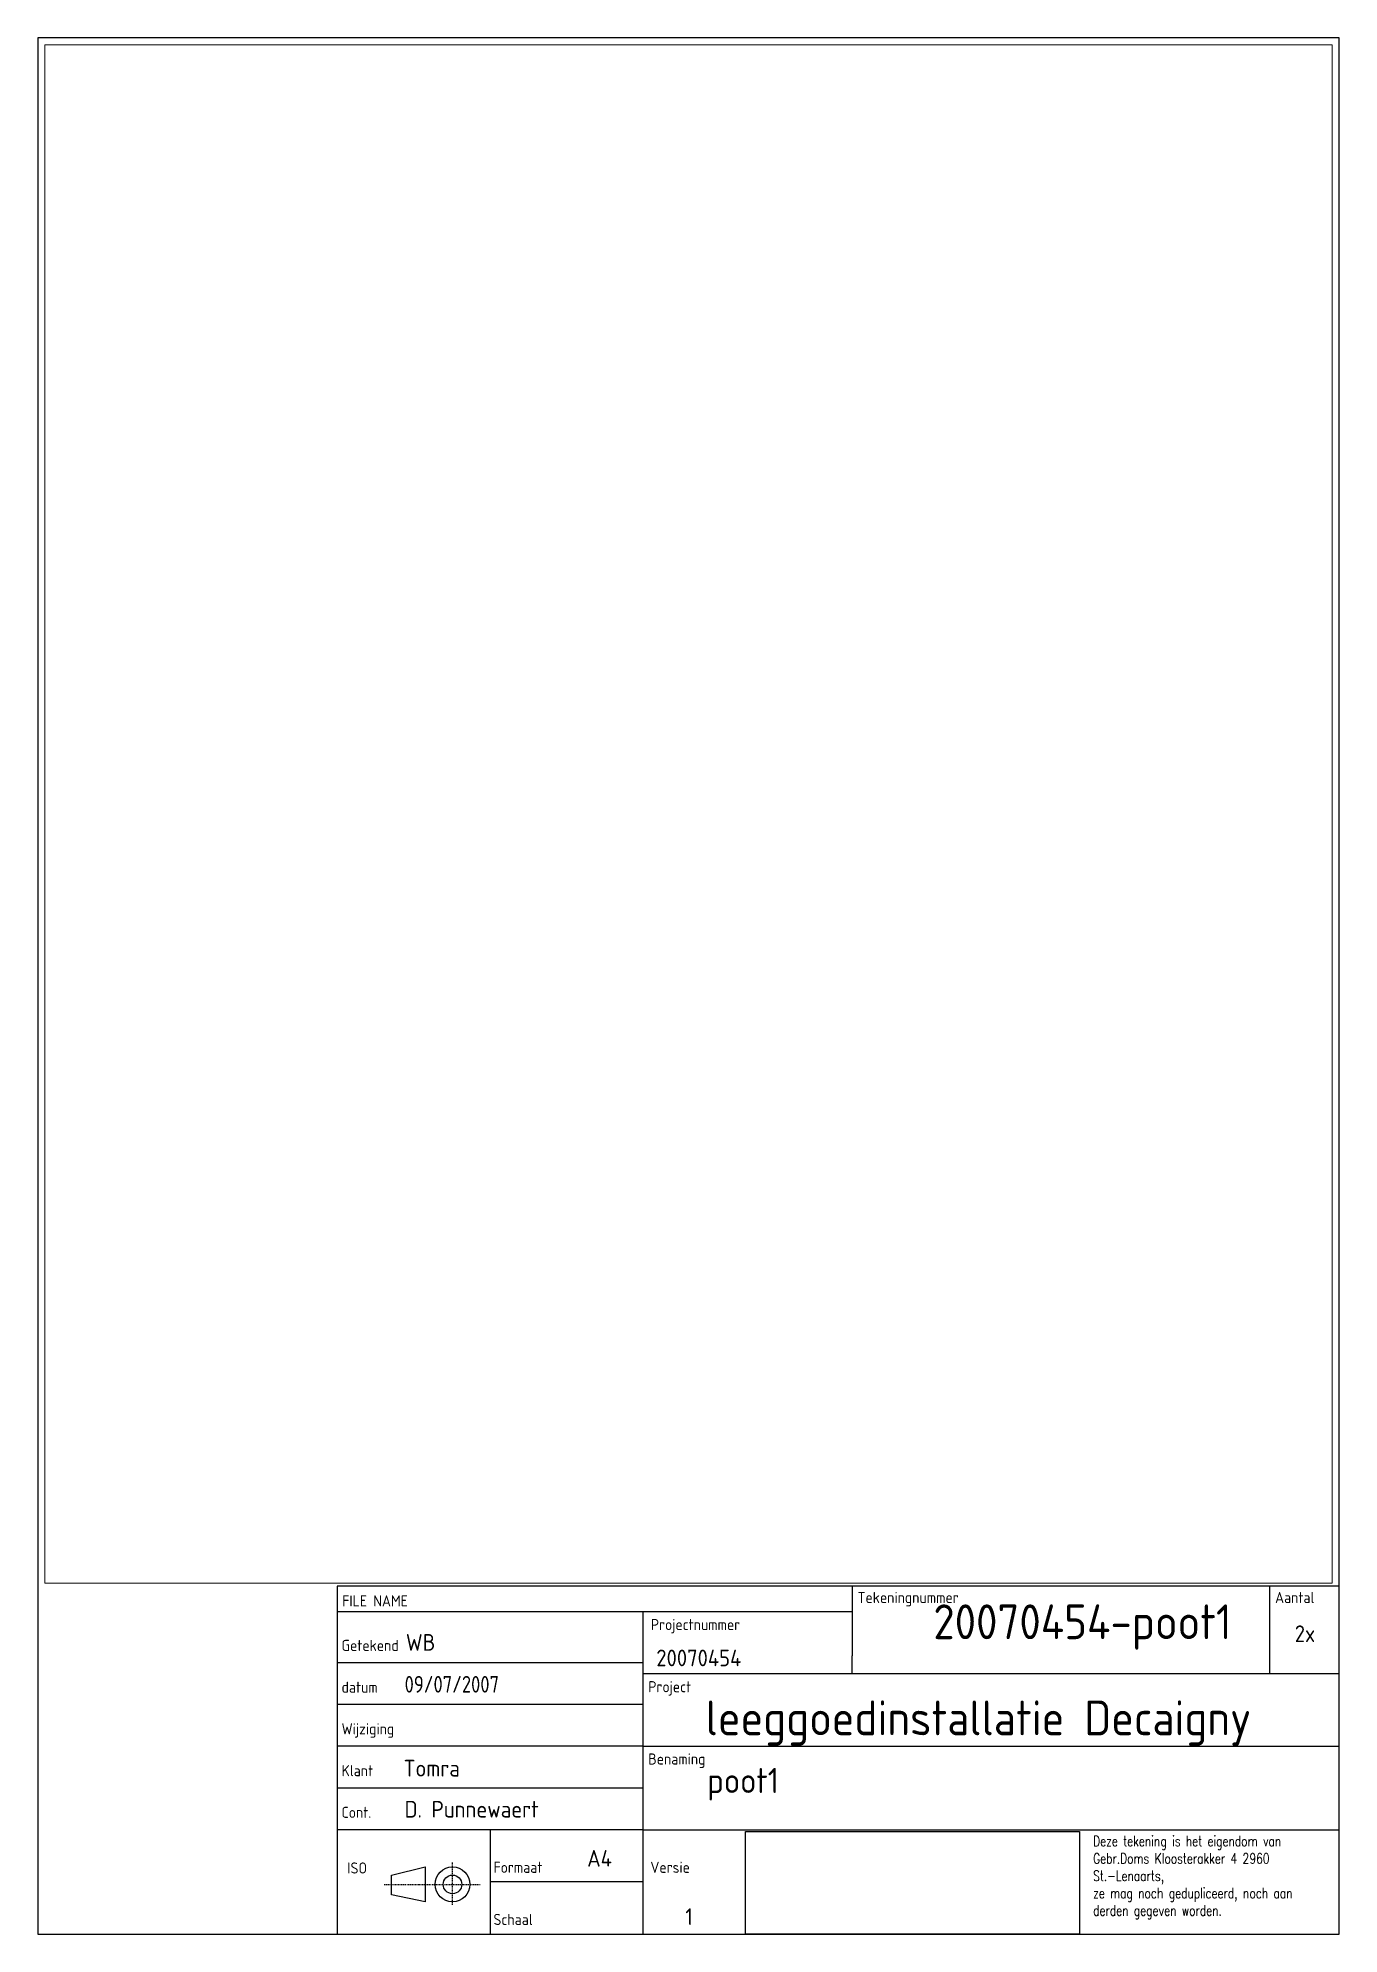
# Paper-space layout 'poot1' of a CAD drawing. Extents: x 549 to 739, y -2 to 275.
import ezdxf
from ezdxf.enums import TextEntityAlignment as Align

# ---------------------------------------------------------------- set-up
doc = ezdxf.new("R2010")
doc.units = 0
doc.header["$LTSCALE"] = 0.05
doc.linetypes.add('DIN_DASHDOT', pattern=[10.7, 5, -2.5, 0.7, -2.5])
doc.layers.get('0').update_dxf_attribs({"linetype": 'CONTINUOUS'})
for name, color, linetype in [('25ASL', 1, 'DIN_DASHDOT'), ('35VOL', 7, 'CONTINUOUS'), ('RAHM2', 1, 'CONTINUOUS'), ('RAHM3', 1, 'CONTINUOUS'), ('RAHM5', 7, 'CONTINUOUS')]:
    doc.layers.add(name, color=color, linetype=linetype)
doc.layers.add('View', color=9, linetype='CONTINUOUS', plot=False)
doc.styles.add('SIMPLEX', font='SIMPLEX', dxfattribs={"width": 0.75})
doc.styles.get("Standard").update_dxf_attribs({"font": 'isocp.shx'})
picture_1 = doc.add_image_def('image1.bmp', size_in_pixel=(208, 64))

# ---------------------------------------------------------------- blocks, each defined once
blk = doc.blocks.new('DOMSTITEL')
blk.add_lwpolyline([(0, 63.5), (-182.88, 63.5), (-182.88, 0), (0, 0)], close=True)
at = {"layer": '25ASL'}
for p, q in [((-161.83, 5.35), (-161.83, 13.06)), ((-174.32, 9.07), (-156.78, 9.07))]:
    blk.add_line(p, q, dxfattribs=at)
at = {"layer": '35VOL'}
for p, q in [((-127, 19.05), (0, 19.05)), ((-172.99, 10.77), (-166.83, 12.26)), ((-172.99, 9.07), (-172.99, 10.77)), ((-166.83, 12.26), (-166.83, 5.88)), ((-127, 0), (-127, 12)), ((-172.99, 7.16), (-172.99, 9.07)), ((-166.83, 5.88), (-172.99, 7.16))]:
    blk.add_line(p, q, dxfattribs=at)
for radius in [3.19, 1.7]:
    blk.add_circle((-161.83, 9.07), radius, dxfattribs=at)
at = {"layer": 'RAHM2'}
for p, q in [((-88.9, 63.5), (-88.9, 50.8)), ((-12.7, 63.5), (-12.7, 47.5)), ((-182.88, 58.93), (-88.9, 58.93)), ((-127, 49.53), (-182.88, 49.53)), ((-88.9, 47.5), (-88.9, 50.8)), ((0, 47.5), (-127, 47.5)), ((-127, 41.91), (-182.88, 41.91)), ((-127, 34.29), (-182.88, 34.29)), ((-127, 34.29), (0, 34.29)), ((-127, 26.67), (-182.88, 26.67)), ((-127, 19.05), (-182.88, 19.05)), ((-154.94, 19.05), (-154.94, 0)), ((-127, 9.52), (-154.94, 9.52))]:
    blk.add_line(p, q, dxfattribs=at)
at = {"layer": 'RAHM5'}
for p, q in [((0, 63.5), (-127, 63.5)), ((-127, 0), (-127, 58.93))]:
    blk.add_line(p, q, dxfattribs=at)
at = {"insert": (-44.9, 17.93), "char_height": 1.9, "width": 43.52, "attachment_point": 1, "style": 'SIMPLEX'}
blk.add_mtext('Deze tekening is het eigendom van Gebr.Doms Kloosterakker 4 2960 St.-Lenaarts,\\Pze mag noch gedupliceerd, noch aan derden gegeven worden.', dxfattribs=at)
at = {"layer": 'RAHM2'}
for s, p in [('Tekeningnummer', (-87.88, 60.45)), ('Aantal', (-11.68, 60.45)), ('FILE NAME', (-181.96, 59.82)), ('Projectnummer', (-125.63, 55.51)), ('datum', (-182.08, 44.07))]:
    blk.add_text(s, height=2.032, dxfattribs=at).set_placement(p)
for s, p in [('Getekend', (-182.08, 52.71)), ('Project', (-126.1, 45.17)), ('Wijziging', (-182.08, 37.47)), ('Benaming', (-126.1, 31.97)), ('Klant', (-182.08, 29.84)), ('Cont.', (-182.08, 22.23)), ('ISO', (-181.03, 12.07)), ('Formaat', (-154.35, 12.19)), ('Versie', (-125.71, 12.19)), ('Schaal', (-154.35, 2.67))]:
    blk.add_text(s, height=2.032, dxfattribs=at).set_placement(p, align=Align.MIDDLE_LEFT)
for tag, p in [('GEN-TITLE-DWG{26}', (-169.92, 59.78)), ('GEN-TITLE-CTRN{9.04}', (-170.33, 51.74)), ('GEN-TITLE-FSCM{8.01}', (-124.62, 48.9)), ('GEN-TITLE-DAT{6.03}', (-170.58, 44.08)), ('GEN-TITLE-CHKD{6.16}', (-170.75, 36.42)), ('GEN-TITLE-APPD{6.08}', (-170.75, 28.77)), ('GEN-TITLE-ISSD{6.03}', (-170.58, 21.28)), ('GEN-TITLE-SCA{7.49}', (-141.4, 1.66))]:
    blk.add_attdef(tag, p, '', height=3.05, dxfattribs=at)
for tag, p in [('GEN-TITLE-QTY{3.27}', (-6.22, 53.33)), ('GEN-TITLE-SIZ{2.46}', (-134.99, 12.32)), ('GEN-REV-NR{3.27}', (-118.64, 1.66))]:
    blk.add_attdef(tag, text='', height=3.05, dxfattribs=at).set_placement(p, align=Align.CENTER)
at = {"layer": 'RAHM3'}
blk.add_attdef('GEN-TITLE-DES2{26.26}', (-115.35, 25.76), '', height=4.57, dxfattribs=at)
at = {"layer": 'RAHM5'}
for tag, p in [('GEN-TITLE-NR{8.40}', (-74.06, 53.85)), ('GEN-TITLE-DES1{18.22}', (-115.62, 36.3))]:
    blk.add_attdef(tag, p, '', height=6.35, dxfattribs=at)
image = blk.add_image(picture_1, insert=(-108.32, 0), size_in_units=(60.96, 18.76))
image.dxf.flags = 7
blk = doc.blocks.new('ISO_A4')
for p, q in [((200, 287), (10, 287)), ((10, 287), (10, 10)), ((200, 10), (200, 287)), ((10, 10), (200, 10))]:
    blk.add_line(p, q)

psp = doc.layouts.new('poot1')

# ---------------------------------------------------------------- block references
at = {"lineweight": 0}
psp.add_blockref('ISO_A4', (539.43, -11.91), dxfattribs=at)
ref = psp.add_blockref('DOMSTITEL', (739.43, -1.91), dxfattribs=dict(at, xscale=0.8, yscale=0.8, zscale=0.8))
ref.add_attrib('GEN-TITLE-DAT{6.03}', '09/07/2007', (602.97, 33.36), dxfattribs={"layer": 'RAHM2', "height": 2.438, "width": 0.899425})
ref.add_attrib('GEN-TITLE-DES1{18.22}', 'leeggoedinstallatie Decaigny', (646.93, 27.13), dxfattribs={"layer": 'RAHM5', "height": 5.08})
ref.add_attrib('GEN-TITLE-DES2{26.26}', 'poot1', (647.15, 18.7), dxfattribs={"layer": 'RAHM3', "height": 3.658})
ref.add_attrib('GEN-TITLE-NR{8.40}', '20070454-poot1', (680.18, 41.17), dxfattribs={"layer": 'RAHM5', "height": 5.08})
ref.add_attrib('GEN-TITLE-FSCM{8.01}', '20070454', (639.73, 37.21), dxfattribs={"layer": 'RAHM2', "height": 2.438})
ref.add_attrib('GEN-TITLE-APPD{6.08}', 'Tomra', (602.83, 21.1), dxfattribs={"layer": 'RAHM2', "height": 2.438})
ref.add_attrib('GEN-TITLE-ISSD{6.03}', 'D. Punnewaert', (602.97, 15.11), dxfattribs={"layer": 'RAHM2', "height": 2.4384})
ref.add_attrib('GEN-TITLE-CTRN{9.04}', 'WB', (603.16, 39.48), dxfattribs={"layer": 'RAHM2', "height": 2.438})
ref.add_attrib('GEN-TITLE-QTY{3.27}', '2x', dxfattribs={"layer": 'RAHM2', "height": 2.438}).set_placement((734.45, 40.75), align=Align.CENTER)
ref.add_attrib('GEN-TITLE-SIZ{2.46}', 'A4', dxfattribs={"layer": 'RAHM2', "height": 2.438}).set_placement((631.44, 7.94), align=Align.CENTER)
ref.add_attrib('GEN-REV-NR{3.27}', '1', dxfattribs={"layer": 'RAHM2', "height": 2.44}).set_placement((644.52, -0.59), align=Align.CENTER)

# ---------------------------------------------------------------- viewports
at = {"layer": 'View'}
psp.add_viewport(center=(644.43, 161.73), size=(188, 224.722), view_center_point=(4236.17, -899.25), view_height=1364.453, dxfattribs=at)

doc.saveas('drawing.dxf')
